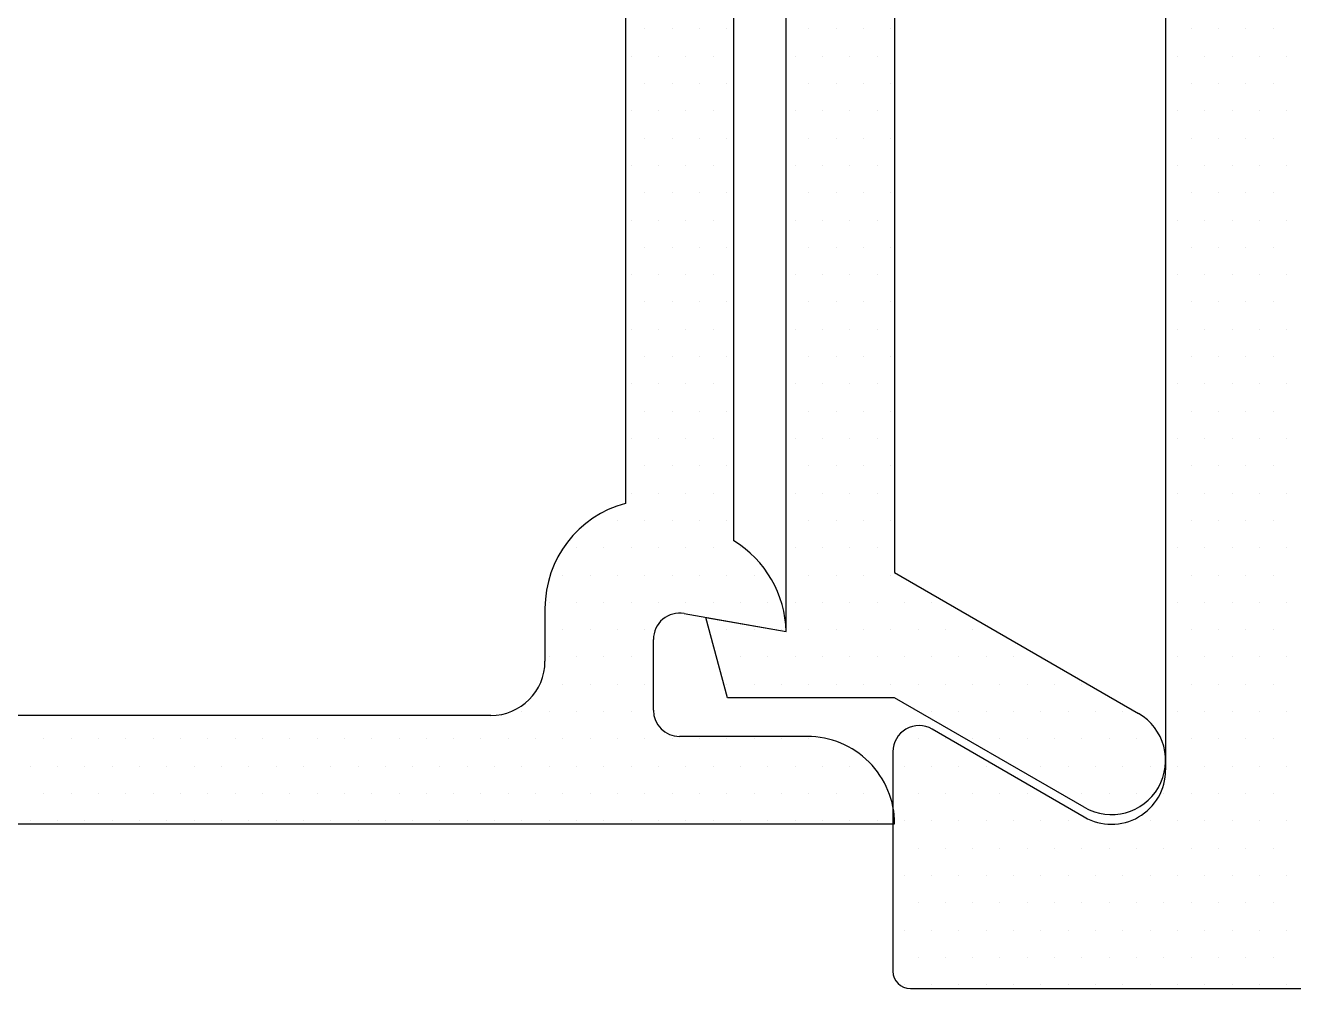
# Model space of a CAD drawing. Header units: inches. Extents: x 3.8 to 36.3, y 0.9 to 43.6.
# Drawn here: x 23.884 to 24.609, y 7.665 to 8.216 of the extents above; entities that cross this region are included whole.
import ezdxf

# ---------------------------------------------------------------- set-up
doc = ezdxf.new("R2010")
doc.units = ezdxf.units.IN
doc.header["$MEASUREMENT"] = 0
doc.layers.add('R-SWTS-DET1', color=1, linetype='Continuous')
doc.layers.add('R-SWTS-PAT1', color=5, linetype='Continuous')

msp = doc.modelspace()

# ---------------------------------------------------------------- linework, layer by layer
at = {"layer": 'R-SWTS-DET1', "lineweight": 30}
for p, q in [((24.53605, 9.28947), (24.53605, 7.78967)), ((24.31905, 7.86886), (24.31905, 8.50968)), ((24.38105, 8.50968), (24.38105, 7.90257)), ((24.28905, 7.92086), (24.28905, 8.31586)), ((24.22705, 8.3077), (24.22705, 7.94216)), ((24.38105, 7.90257), (24.52055, 7.82203)), ((24.18105, 7.88226), (24.18105, 7.85186)), ((24.26065, 7.87916), (24.31905, 7.86886)), ((24.28537, 7.83097), (24.27305, 7.87697)), ((24.27305, 7.87697), (24.31905, 7.86886)), ((24.24305, 7.82386), (24.24305, 7.86439)), ((24.38105, 7.83097), (24.28537, 7.83097)), ((24.48955, 7.76833), (24.38105, 7.83097)), ((24.15005, 7.82086), (23.74305, 7.82086)), ((24.48955, 7.76277), (24.40255, 7.81307)), ((24.33105, 7.80886), (24.25805, 7.80886)), ((24.38005, 7.80007), (24.38005, 7.67457)), ((23.38105, 7.75886), (24.38105, 7.75886)), ((24.39005, 7.66457), (26.47405, 7.66457))]:
    msp.add_line(p, q, dxfattribs=at)
for centre, radius, start, end in [((24.24304, 7.88227), 0.06199, 104.94933, 180.00258), ((24.25577, 7.86701), 0.06331, 1.68019, 58.28389), ((24.25805, 7.86439), 0.015, 80.00012, 179.99989), ((24.15005, 7.85186), 0.031, 270.00003, 0.00002), ((24.25805, 7.82386), 0.015, 180, 270), ((24.50505, 7.79518), 0.031, 239.99999, 59.99999), ((24.39505, 7.80008), 0.015, 60.00001, 180.03673), ((24.33105, 7.75886), 0.05, 360, 90.00002), ((24.50505, 7.78962), 0.031, 240.00005, 0.09825), ((24.39005, 7.67457), 0.01, 180, 270)]:
    msp.add_arc(centre, radius, start, end, dxfattribs=at)
at = {"layer": 'R-SWTS-PAT1'}
for p, q in [((24.23818, 8.21371), (24.23818, 8.21371)), ((24.2538, 8.21371), (24.2538, 8.21371)), ((24.26943, 8.21371), (24.26943, 8.21371)), ((24.28505, 8.21371), (24.28505, 8.21371)), ((24.33193, 8.21371), (24.33193, 8.21371)), ((24.34755, 8.21371), (24.34755, 8.21371)), ((24.36318, 8.21371), (24.36318, 8.21371)), ((24.3788, 8.21371), (24.3788, 8.21371)), ((24.55068, 8.21371), (24.55068, 8.21371)), ((24.5663, 8.21371), (24.5663, 8.21371)), ((24.58193, 8.21371), (24.58193, 8.21371)), ((24.59755, 8.21371), (24.59755, 8.21371)), ((24.23036, 8.19808), (24.23036, 8.19808)), ((24.24599, 8.19808), (24.24599, 8.19808)), ((24.26161, 8.19808), (24.26161, 8.19808)), ((24.27724, 8.19808), (24.27724, 8.19808)), ((24.32411, 8.19808), (24.32411, 8.19808)), ((24.33974, 8.19808), (24.33974, 8.19808)), ((24.35536, 8.19808), (24.35536, 8.19808)), ((24.37099, 8.19808), (24.37099, 8.19808)), ((24.54286, 8.19808), (24.54286, 8.19808)), ((24.55849, 8.19808), (24.55849, 8.19808)), ((24.57411, 8.19808), (24.57411, 8.19808)), ((24.58974, 8.19808), (24.58974, 8.19808)), ((24.60536, 8.19808), (24.60536, 8.19808)), ((24.23818, 8.18246), (24.23818, 8.18246)), ((24.2538, 8.18246), (24.2538, 8.18246)), ((24.26943, 8.18246), (24.26943, 8.18246)), ((24.28505, 8.18246), (24.28505, 8.18246)), ((24.33193, 8.18246), (24.33193, 8.18246)), ((24.34755, 8.18246), (24.34755, 8.18246)), ((24.36318, 8.18246), (24.36318, 8.18246)), ((24.3788, 8.18246), (24.3788, 8.18246)), ((24.55068, 8.18246), (24.55068, 8.18246)), ((24.5663, 8.18246), (24.5663, 8.18246)), ((24.58193, 8.18246), (24.58193, 8.18246)), ((24.59755, 8.18246), (24.59755, 8.18246)), ((24.23036, 8.16683), (24.23036, 8.16683)), ((24.24599, 8.16683), (24.24599, 8.16683)), ((24.26161, 8.16683), (24.26161, 8.16683)), ((24.27724, 8.16683), (24.27724, 8.16683)), ((24.32411, 8.16683), (24.32411, 8.16683)), ((24.33974, 8.16683), (24.33974, 8.16683)), ((24.35536, 8.16683), (24.35536, 8.16683)), ((24.37099, 8.16683), (24.37099, 8.16683)), ((24.54286, 8.16683), (24.54286, 8.16683)), ((24.55849, 8.16683), (24.55849, 8.16683)), ((24.57411, 8.16683), (24.57411, 8.16683)), ((24.58974, 8.16683), (24.58974, 8.16683)), ((24.60536, 8.16683), (24.60536, 8.16683)), ((24.23818, 8.15121), (24.23818, 8.15121)), ((24.2538, 8.15121), (24.2538, 8.15121)), ((24.26943, 8.15121), (24.26943, 8.15121)), ((24.28505, 8.15121), (24.28505, 8.15121)), ((24.33193, 8.15121), (24.33193, 8.15121)), ((24.34755, 8.15121), (24.34755, 8.15121)), ((24.36318, 8.15121), (24.36318, 8.15121)), ((24.3788, 8.15121), (24.3788, 8.15121)), ((24.55068, 8.15121), (24.55068, 8.15121)), ((24.5663, 8.15121), (24.5663, 8.15121)), ((24.58193, 8.15121), (24.58193, 8.15121)), ((24.59755, 8.15121), (24.59755, 8.15121)), ((24.23036, 8.13558), (24.23036, 8.13558)), ((24.24599, 8.13558), (24.24599, 8.13558)), ((24.26161, 8.13558), (24.26161, 8.13558)), ((24.27724, 8.13558), (24.27724, 8.13558)), ((24.32411, 8.13558), (24.32411, 8.13558)), ((24.33974, 8.13558), (24.33974, 8.13558)), ((24.35536, 8.13558), (24.35536, 8.13558)), ((24.37099, 8.13558), (24.37099, 8.13558)), ((24.54286, 8.13558), (24.54286, 8.13558)), ((24.55849, 8.13558), (24.55849, 8.13558)), ((24.57411, 8.13558), (24.57411, 8.13558)), ((24.58974, 8.13558), (24.58974, 8.13558)), ((24.60536, 8.13558), (24.60536, 8.13558)), ((24.23818, 8.11996), (24.23818, 8.11996)), ((24.2538, 8.11996), (24.2538, 8.11996)), ((24.26943, 8.11996), (24.26943, 8.11996)), ((24.28505, 8.11996), (24.28505, 8.11996)), ((24.33193, 8.11996), (24.33193, 8.11996)), ((24.34755, 8.11996), (24.34755, 8.11996)), ((24.36318, 8.11996), (24.36318, 8.11996)), ((24.3788, 8.11996), (24.3788, 8.11996)), ((24.55068, 8.11996), (24.55068, 8.11996)), ((24.5663, 8.11996), (24.5663, 8.11996)), ((24.58193, 8.11996), (24.58193, 8.11996)), ((24.59755, 8.11996), (24.59755, 8.11996)), ((24.23036, 8.10433), (24.23036, 8.10433)), ((24.24599, 8.10433), (24.24599, 8.10433)), ((24.26161, 8.10433), (24.26161, 8.10433)), ((24.27724, 8.10433), (24.27724, 8.10433)), ((24.32411, 8.10433), (24.32411, 8.10433)), ((24.33974, 8.10433), (24.33974, 8.10433)), ((24.35536, 8.10433), (24.35536, 8.10433)), ((24.37099, 8.10433), (24.37099, 8.10433)), ((24.54286, 8.10433), (24.54286, 8.10433)), ((24.55849, 8.10433), (24.55849, 8.10433)), ((24.57411, 8.10433), (24.57411, 8.10433)), ((24.58974, 8.10433), (24.58974, 8.10433)), ((24.60536, 8.10433), (24.60536, 8.10433)), ((24.23818, 8.08871), (24.23818, 8.08871)), ((24.2538, 8.08871), (24.2538, 8.08871)), ((24.26943, 8.08871), (24.26943, 8.08871)), ((24.28505, 8.08871), (24.28505, 8.08871)), ((24.33193, 8.08871), (24.33193, 8.08871)), ((24.34755, 8.08871), (24.34755, 8.08871)), ((24.36318, 8.08871), (24.36318, 8.08871)), ((24.3788, 8.08871), (24.3788, 8.08871)), ((24.55068, 8.08871), (24.55068, 8.08871)), ((24.5663, 8.08871), (24.5663, 8.08871)), ((24.58193, 8.08871), (24.58193, 8.08871)), ((24.59755, 8.08871), (24.59755, 8.08871)), ((24.23036, 8.07308), (24.23036, 8.07308)), ((24.24599, 8.07308), (24.24599, 8.07308)), ((24.26161, 8.07308), (24.26161, 8.07308)), ((24.27724, 8.07308), (24.27724, 8.07308)), ((24.32411, 8.07308), (24.32411, 8.07308)), ((24.33974, 8.07308), (24.33974, 8.07308)), ((24.35536, 8.07308), (24.35536, 8.07308)), ((24.37099, 8.07308), (24.37099, 8.07308)), ((24.54286, 8.07308), (24.54286, 8.07308)), ((24.55849, 8.07308), (24.55849, 8.07308)), ((24.57411, 8.07308), (24.57411, 8.07308)), ((24.58974, 8.07308), (24.58974, 8.07308)), ((24.60536, 8.07308), (24.60536, 8.07308)), ((24.23818, 8.05746), (24.23818, 8.05746)), ((24.2538, 8.05746), (24.2538, 8.05746)), ((24.26943, 8.05746), (24.26943, 8.05746)), ((24.28505, 8.05746), (24.28505, 8.05746)), ((24.33193, 8.05746), (24.33193, 8.05746)), ((24.34755, 8.05746), (24.34755, 8.05746)), ((24.36318, 8.05746), (24.36318, 8.05746)), ((24.3788, 8.05746), (24.3788, 8.05746)), ((24.55068, 8.05746), (24.55068, 8.05746)), ((24.5663, 8.05746), (24.5663, 8.05746)), ((24.58193, 8.05746), (24.58193, 8.05746)), ((24.59755, 8.05746), (24.59755, 8.05746)), ((24.23036, 8.04183), (24.23036, 8.04183)), ((24.24599, 8.04183), (24.24599, 8.04183)), ((24.26161, 8.04183), (24.26161, 8.04183)), ((24.27724, 8.04183), (24.27724, 8.04183)), ((24.32411, 8.04183), (24.32411, 8.04183)), ((24.33974, 8.04183), (24.33974, 8.04183)), ((24.35536, 8.04183), (24.35536, 8.04183)), ((24.37099, 8.04183), (24.37099, 8.04183)), ((24.54286, 8.04183), (24.54286, 8.04183)), ((24.55849, 8.04183), (24.55849, 8.04183)), ((24.57411, 8.04183), (24.57411, 8.04183)), ((24.58974, 8.04183), (24.58974, 8.04183)), ((24.60536, 8.04183), (24.60536, 8.04183)), ((24.23818, 8.02621), (24.23818, 8.02621)), ((24.2538, 8.02621), (24.2538, 8.02621)), ((24.26943, 8.02621), (24.26943, 8.02621)), ((24.28505, 8.02621), (24.28505, 8.02621)), ((24.33193, 8.02621), (24.33193, 8.02621)), ((24.34755, 8.02621), (24.34755, 8.02621)), ((24.36318, 8.02621), (24.36318, 8.02621)), ((24.3788, 8.02621), (24.3788, 8.02621)), ((24.55068, 8.02621), (24.55068, 8.02621)), ((24.5663, 8.02621), (24.5663, 8.02621)), ((24.58193, 8.02621), (24.58193, 8.02621)), ((24.59755, 8.02621), (24.59755, 8.02621)), ((24.23036, 8.01058), (24.23036, 8.01058)), ((24.24599, 8.01058), (24.24599, 8.01058)), ((24.26161, 8.01058), (24.26161, 8.01058)), ((24.27724, 8.01058), (24.27724, 8.01058)), ((24.32411, 8.01058), (24.32411, 8.01058)), ((24.33974, 8.01058), (24.33974, 8.01058)), ((24.35536, 8.01058), (24.35536, 8.01058)), ((24.37099, 8.01058), (24.37099, 8.01058)), ((24.54286, 8.01058), (24.54286, 8.01058)), ((24.55849, 8.01058), (24.55849, 8.01058)), ((24.57411, 8.01058), (24.57411, 8.01058)), ((24.58974, 8.01058), (24.58974, 8.01058)), ((24.60536, 8.01058), (24.60536, 8.01058)), ((24.23818, 7.99496), (24.23818, 7.99496)), ((24.2538, 7.99496), (24.2538, 7.99496)), ((24.26943, 7.99496), (24.26943, 7.99496)), ((24.28505, 7.99496), (24.28505, 7.99496)), ((24.33193, 7.99496), (24.33193, 7.99496)), ((24.34755, 7.99496), (24.34755, 7.99496)), ((24.36318, 7.99496), (24.36318, 7.99496)), ((24.3788, 7.99496), (24.3788, 7.99496)), ((24.55068, 7.99496), (24.55068, 7.99496)), ((24.5663, 7.99496), (24.5663, 7.99496)), ((24.58193, 7.99496), (24.58193, 7.99496)), ((24.59755, 7.99496), (24.59755, 7.99496)), ((24.23036, 7.97933), (24.23036, 7.97933)), ((24.24599, 7.97933), (24.24599, 7.97933)), ((24.26161, 7.97933), (24.26161, 7.97933)), ((24.27724, 7.97933), (24.27724, 7.97933)), ((24.32411, 7.97933), (24.32411, 7.97933)), ((24.33974, 7.97933), (24.33974, 7.97933)), ((24.35536, 7.97933), (24.35536, 7.97933)), ((24.37099, 7.97933), (24.37099, 7.97933)), ((24.54286, 7.97933), (24.54286, 7.97933)), ((24.55849, 7.97933), (24.55849, 7.97933)), ((24.57411, 7.97933), (24.57411, 7.97933)), ((24.58974, 7.97933), (24.58974, 7.97933)), ((24.60536, 7.97933), (24.60536, 7.97933)), ((24.23818, 7.96371), (24.23818, 7.96371)), ((24.2538, 7.96371), (24.2538, 7.96371)), ((24.26943, 7.96371), (24.26943, 7.96371)), ((24.28505, 7.96371), (24.28505, 7.96371)), ((24.33193, 7.96371), (24.33193, 7.96371)), ((24.34755, 7.96371), (24.34755, 7.96371)), ((24.36318, 7.96371), (24.36318, 7.96371)), ((24.3788, 7.96371), (24.3788, 7.96371)), ((24.55068, 7.96371), (24.55068, 7.96371)), ((24.5663, 7.96371), (24.5663, 7.96371)), ((24.58193, 7.96371), (24.58193, 7.96371)), ((24.59755, 7.96371), (24.59755, 7.96371)), ((24.23036, 7.94808), (24.23036, 7.94808)), ((24.24599, 7.94808), (24.24599, 7.94808)), ((24.26161, 7.94808), (24.26161, 7.94808)), ((24.27724, 7.94808), (24.27724, 7.94808)), ((24.32411, 7.94808), (24.32411, 7.94808)), ((24.33974, 7.94808), (24.33974, 7.94808)), ((24.35536, 7.94808), (24.35536, 7.94808)), ((24.37099, 7.94808), (24.37099, 7.94808)), ((24.54286, 7.94808), (24.54286, 7.94808)), ((24.55849, 7.94808), (24.55849, 7.94808)), ((24.57411, 7.94808), (24.57411, 7.94808)), ((24.58974, 7.94808), (24.58974, 7.94808)), ((24.60536, 7.94808), (24.60536, 7.94808)), ((24.20693, 7.93246), (24.20693, 7.93246)), ((24.22255, 7.93246), (24.22255, 7.93246)), ((24.23818, 7.93246), (24.23818, 7.93246)), ((24.2538, 7.93246), (24.2538, 7.93246)), ((24.26943, 7.93246), (24.26943, 7.93246)), ((24.28505, 7.93246), (24.28505, 7.93246)), ((24.33193, 7.93246), (24.33193, 7.93246)), ((24.34755, 7.93246), (24.34755, 7.93246)), ((24.36318, 7.93246), (24.36318, 7.93246)), ((24.3788, 7.93246), (24.3788, 7.93246)), ((24.55068, 7.93246), (24.55068, 7.93246)), ((24.5663, 7.93246), (24.5663, 7.93246)), ((24.58193, 7.93246), (24.58193, 7.93246)), ((24.59755, 7.93246), (24.59755, 7.93246)), ((24.19911, 7.91683), (24.19911, 7.91683)), ((24.21474, 7.91683), (24.21474, 7.91683)), ((24.23036, 7.91683), (24.23036, 7.91683)), ((24.24599, 7.91683), (24.24599, 7.91683)), ((24.26161, 7.91683), (24.26161, 7.91683)), ((24.27724, 7.91683), (24.27724, 7.91683)), ((24.29286, 7.91683), (24.29286, 7.91683)), ((24.32411, 7.91683), (24.32411, 7.91683)), ((24.33974, 7.91683), (24.33974, 7.91683)), ((24.35536, 7.91683), (24.35536, 7.91683)), ((24.37099, 7.91683), (24.37099, 7.91683)), ((24.54286, 7.91683), (24.54286, 7.91683)), ((24.55849, 7.91683), (24.55849, 7.91683)), ((24.57411, 7.91683), (24.57411, 7.91683)), ((24.58974, 7.91683), (24.58974, 7.91683)), ((24.60536, 7.91683), (24.60536, 7.91683)), ((24.1913, 7.90121), (24.1913, 7.90121)), ((24.20693, 7.90121), (24.20693, 7.90121)), ((24.22255, 7.90121), (24.22255, 7.90121)), ((24.23818, 7.90121), (24.23818, 7.90121)), ((24.2538, 7.90121), (24.2538, 7.90121)), ((24.26943, 7.90121), (24.26943, 7.90121)), ((24.28505, 7.90121), (24.28505, 7.90121)), ((24.30068, 7.90121), (24.30068, 7.90121)), ((24.33193, 7.90121), (24.33193, 7.90121)), ((24.34755, 7.90121), (24.34755, 7.90121)), ((24.36318, 7.90121), (24.36318, 7.90121)), ((24.3788, 7.90121), (24.3788, 7.90121)), ((24.55068, 7.90121), (24.55068, 7.90121)), ((24.5663, 7.90121), (24.5663, 7.90121)), ((24.58193, 7.90121), (24.58193, 7.90121)), ((24.59755, 7.90121), (24.59755, 7.90121)), ((24.18349, 7.88558), (24.18349, 7.88558)), ((24.19911, 7.88558), (24.19911, 7.88558)), ((24.21474, 7.88558), (24.21474, 7.88558)), ((24.23036, 7.88558), (24.23036, 7.88558)), ((24.24599, 7.88558), (24.24599, 7.88558)), ((24.26161, 7.88558), (24.26161, 7.88558)), ((24.27724, 7.88558), (24.27724, 7.88558)), ((24.29286, 7.88558), (24.29286, 7.88558)), ((24.30849, 7.88558), (24.30849, 7.88558)), ((24.32411, 7.88558), (24.32411, 7.88558)), ((24.33974, 7.88558), (24.33974, 7.88558)), ((24.35536, 7.88558), (24.35536, 7.88558)), ((24.37099, 7.88558), (24.37099, 7.88558)), ((24.38661, 7.88558), (24.38661, 7.88558)), ((24.40224, 7.88558), (24.40224, 7.88558)), ((24.54286, 7.88558), (24.54286, 7.88558)), ((24.55849, 7.88558), (24.55849, 7.88558)), ((24.57411, 7.88558), (24.57411, 7.88558)), ((24.58974, 7.88558), (24.58974, 7.88558)), ((24.60536, 7.88558), (24.60536, 7.88558)), ((24.1913, 7.86996), (24.1913, 7.86996)), ((24.20693, 7.86996), (24.20693, 7.86996)), ((24.22255, 7.86996), (24.22255, 7.86996)), ((24.23818, 7.86996), (24.23818, 7.86996)), ((24.28505, 7.86996), (24.28505, 7.86996)), ((24.30068, 7.86996), (24.30068, 7.86996)), ((24.3163, 7.86996), (24.3163, 7.86996)), ((24.33193, 7.86996), (24.33193, 7.86996)), ((24.34755, 7.86996), (24.34755, 7.86996)), ((24.36318, 7.86996), (24.36318, 7.86996)), ((24.3788, 7.86996), (24.3788, 7.86996)), ((24.39443, 7.86996), (24.39443, 7.86996)), ((24.41005, 7.86996), (24.41005, 7.86996)), ((24.42568, 7.86996), (24.42568, 7.86996)), ((24.55068, 7.86996), (24.55068, 7.86996)), ((24.5663, 7.86996), (24.5663, 7.86996)), ((24.58193, 7.86996), (24.58193, 7.86996)), ((24.59755, 7.86996), (24.59755, 7.86996)), ((24.18349, 7.85433), (24.18349, 7.85433)), ((24.19911, 7.85433), (24.19911, 7.85433)), ((24.21474, 7.85433), (24.21474, 7.85433)), ((24.23036, 7.85433), (24.23036, 7.85433)), ((24.29286, 7.85433), (24.29286, 7.85433)), ((24.30849, 7.85433), (24.30849, 7.85433)), ((24.32411, 7.85433), (24.32411, 7.85433)), ((24.33974, 7.85433), (24.33974, 7.85433)), ((24.35536, 7.85433), (24.35536, 7.85433)), ((24.37099, 7.85433), (24.37099, 7.85433)), ((24.38661, 7.85433), (24.38661, 7.85433)), ((24.40224, 7.85433), (24.40224, 7.85433)), ((24.41786, 7.85433), (24.41786, 7.85433)), ((24.43349, 7.85433), (24.43349, 7.85433)), ((24.44911, 7.85433), (24.44911, 7.85433)), ((24.54286, 7.85433), (24.54286, 7.85433)), ((24.55849, 7.85433), (24.55849, 7.85433)), ((24.57411, 7.85433), (24.57411, 7.85433)), ((24.58974, 7.85433), (24.58974, 7.85433)), ((24.60536, 7.85433), (24.60536, 7.85433)), ((24.1913, 7.83871), (24.1913, 7.83871)), ((24.20693, 7.83871), (24.20693, 7.83871)), ((24.22255, 7.83871), (24.22255, 7.83871)), ((24.23818, 7.83871), (24.23818, 7.83871)), ((24.28505, 7.83871), (24.28505, 7.83871)), ((24.30068, 7.83871), (24.30068, 7.83871)), ((24.3163, 7.83871), (24.3163, 7.83871)), ((24.33193, 7.83871), (24.33193, 7.83871)), ((24.34755, 7.83871), (24.34755, 7.83871)), ((24.36318, 7.83871), (24.36318, 7.83871)), ((24.3788, 7.83871), (24.3788, 7.83871)), ((24.39443, 7.83871), (24.39443, 7.83871)), ((24.41005, 7.83871), (24.41005, 7.83871)), ((24.42568, 7.83871), (24.42568, 7.83871)), ((24.4413, 7.83871), (24.4413, 7.83871)), ((24.45693, 7.83871), (24.45693, 7.83871)), ((24.47255, 7.83871), (24.47255, 7.83871)), ((24.48818, 7.83871), (24.48818, 7.83871)), ((24.55068, 7.83871), (24.55068, 7.83871)), ((24.5663, 7.83871), (24.5663, 7.83871)), ((24.58193, 7.83871), (24.58193, 7.83871)), ((24.59755, 7.83871), (24.59755, 7.83871)), ((24.16786, 7.82308), (24.16786, 7.82308)), ((24.18349, 7.82308), (24.18349, 7.82308)), ((24.19911, 7.82308), (24.19911, 7.82308)), ((24.21474, 7.82308), (24.21474, 7.82308)), ((24.23036, 7.82308), (24.23036, 7.82308)), ((24.40224, 7.82308), (24.40224, 7.82308)), ((24.41786, 7.82308), (24.41786, 7.82308)), ((24.43349, 7.82308), (24.43349, 7.82308)), ((24.44911, 7.82308), (24.44911, 7.82308)), ((24.46474, 7.82308), (24.46474, 7.82308)), ((24.48036, 7.82308), (24.48036, 7.82308)), ((24.49599, 7.82308), (24.49599, 7.82308)), ((24.51161, 7.82308), (24.51161, 7.82308)), ((24.54286, 7.82308), (24.54286, 7.82308)), ((24.55849, 7.82308), (24.55849, 7.82308)), ((24.57411, 7.82308), (24.57411, 7.82308)), ((24.58974, 7.82308), (24.58974, 7.82308)), ((24.60536, 7.82308), (24.60536, 7.82308)), ((23.89443, 7.80746), (23.89443, 7.80746)), ((23.91005, 7.80746), (23.91005, 7.80746)), ((23.92568, 7.80746), (23.92568, 7.80746)), ((23.9413, 7.80746), (23.9413, 7.80746)), ((23.95693, 7.80746), (23.95693, 7.80746)), ((23.97255, 7.80746), (23.97255, 7.80746)), ((23.98818, 7.80746), (23.98818, 7.80746)), ((24.0038, 7.80746), (24.0038, 7.80746)), ((24.01943, 7.80746), (24.01943, 7.80746)), ((24.03505, 7.80746), (24.03505, 7.80746)), ((24.05068, 7.80746), (24.05068, 7.80746)), ((24.0663, 7.80746), (24.0663, 7.80746)), ((24.08193, 7.80746), (24.08193, 7.80746)), ((24.09755, 7.80746), (24.09755, 7.80746)), ((24.11318, 7.80746), (24.11318, 7.80746)), ((24.1288, 7.80746), (24.1288, 7.80746)), ((24.14443, 7.80746), (24.14443, 7.80746)), ((24.16005, 7.80746), (24.16005, 7.80746)), ((24.17568, 7.80746), (24.17568, 7.80746)), ((24.1913, 7.80746), (24.1913, 7.80746)), ((24.20693, 7.80746), (24.20693, 7.80746)), ((24.22255, 7.80746), (24.22255, 7.80746)), ((24.23818, 7.80746), (24.23818, 7.80746)), ((24.2538, 7.80746), (24.2538, 7.80746)), ((24.26943, 7.80746), (24.26943, 7.80746)), ((24.28505, 7.80746), (24.28505, 7.80746)), ((24.30068, 7.80746), (24.30068, 7.80746)), ((24.3163, 7.80746), (24.3163, 7.80746)), ((24.33193, 7.80746), (24.33193, 7.80746)), ((24.39443, 7.80746), (24.39443, 7.80746)), ((24.41005, 7.80746), (24.41005, 7.80746)), ((24.42568, 7.80746), (24.42568, 7.80746)), ((24.4413, 7.80746), (24.4413, 7.80746)), ((24.45693, 7.80746), (24.45693, 7.80746)), ((24.47255, 7.80746), (24.47255, 7.80746)), ((24.48818, 7.80746), (24.48818, 7.80746)), ((24.5038, 7.80746), (24.5038, 7.80746)), ((24.51943, 7.80746), (24.51943, 7.80746)), ((24.55068, 7.80746), (24.55068, 7.80746)), ((24.5663, 7.80746), (24.5663, 7.80746)), ((24.58193, 7.80746), (24.58193, 7.80746)), ((24.59755, 7.80746), (24.59755, 7.80746)), ((23.88661, 7.79183), (23.88661, 7.79183)), ((23.90224, 7.79183), (23.90224, 7.79183)), ((23.91786, 7.79183), (23.91786, 7.79183)), ((23.93349, 7.79183), (23.93349, 7.79183)), ((23.94911, 7.79183), (23.94911, 7.79183)), ((23.96474, 7.79183), (23.96474, 7.79183)), ((23.98036, 7.79183), (23.98036, 7.79183)), ((23.99599, 7.79183), (23.99599, 7.79183)), ((24.01161, 7.79183), (24.01161, 7.79183)), ((24.02724, 7.79183), (24.02724, 7.79183)), ((24.04286, 7.79183), (24.04286, 7.79183)), ((24.05849, 7.79183), (24.05849, 7.79183)), ((24.07411, 7.79183), (24.07411, 7.79183)), ((24.08974, 7.79183), (24.08974, 7.79183)), ((24.10536, 7.79183), (24.10536, 7.79183)), ((24.12099, 7.79183), (24.12099, 7.79183)), ((24.13661, 7.79183), (24.13661, 7.79183)), ((24.15224, 7.79183), (24.15224, 7.79183)), ((24.16786, 7.79183), (24.16786, 7.79183)), ((24.18349, 7.79183), (24.18349, 7.79183)), ((24.19911, 7.79183), (24.19911, 7.79183)), ((24.21474, 7.79183), (24.21474, 7.79183)), ((24.23036, 7.79183), (24.23036, 7.79183)), ((24.24599, 7.79183), (24.24599, 7.79183)), ((24.26161, 7.79183), (24.26161, 7.79183)), ((24.27724, 7.79183), (24.27724, 7.79183)), ((24.29286, 7.79183), (24.29286, 7.79183)), ((24.30849, 7.79183), (24.30849, 7.79183)), ((24.32411, 7.79183), (24.32411, 7.79183)), ((24.33974, 7.79183), (24.33974, 7.79183)), ((24.35536, 7.79183), (24.35536, 7.79183)), ((24.38661, 7.79183), (24.38661, 7.79183)), ((24.40224, 7.79183), (24.40224, 7.79183)), ((24.41786, 7.79183), (24.41786, 7.79183)), ((24.43349, 7.79183), (24.43349, 7.79183)), ((24.44911, 7.79183), (24.44911, 7.79183)), ((24.46474, 7.79183), (24.46474, 7.79183)), ((24.48036, 7.79183), (24.48036, 7.79183)), ((24.49599, 7.79183), (24.49599, 7.79183)), ((24.51161, 7.79183), (24.51161, 7.79183)), ((24.52724, 7.79183), (24.52724, 7.79183)), ((24.54286, 7.79183), (24.54286, 7.79183)), ((24.55849, 7.79183), (24.55849, 7.79183)), ((24.57411, 7.79183), (24.57411, 7.79183)), ((24.58974, 7.79183), (24.58974, 7.79183)), ((24.60536, 7.79183), (24.60536, 7.79183)), ((23.89443, 7.77621), (23.89443, 7.77621)), ((23.91005, 7.77621), (23.91005, 7.77621)), ((23.92568, 7.77621), (23.92568, 7.77621)), ((23.9413, 7.77621), (23.9413, 7.77621)), ((23.95693, 7.77621), (23.95693, 7.77621)), ((23.97255, 7.77621), (23.97255, 7.77621)), ((23.98818, 7.77621), (23.98818, 7.77621)), ((24.0038, 7.77621), (24.0038, 7.77621)), ((24.01943, 7.77621), (24.01943, 7.77621)), ((24.03505, 7.77621), (24.03505, 7.77621)), ((24.05068, 7.77621), (24.05068, 7.77621)), ((24.0663, 7.77621), (24.0663, 7.77621)), ((24.08193, 7.77621), (24.08193, 7.77621)), ((24.09755, 7.77621), (24.09755, 7.77621)), ((24.11318, 7.77621), (24.11318, 7.77621)), ((24.1288, 7.77621), (24.1288, 7.77621)), ((24.14443, 7.77621), (24.14443, 7.77621)), ((24.16005, 7.77621), (24.16005, 7.77621)), ((24.17568, 7.77621), (24.17568, 7.77621)), ((24.1913, 7.77621), (24.1913, 7.77621)), ((24.20693, 7.77621), (24.20693, 7.77621)), ((24.22255, 7.77621), (24.22255, 7.77621)), ((24.23818, 7.77621), (24.23818, 7.77621)), ((24.2538, 7.77621), (24.2538, 7.77621)), ((24.26943, 7.77621), (24.26943, 7.77621)), ((24.28505, 7.77621), (24.28505, 7.77621)), ((24.30068, 7.77621), (24.30068, 7.77621)), ((24.3163, 7.77621), (24.3163, 7.77621)), ((24.33193, 7.77621), (24.33193, 7.77621)), ((24.34755, 7.77621), (24.34755, 7.77621)), ((24.36318, 7.77621), (24.36318, 7.77621)), ((24.39443, 7.77621), (24.39443, 7.77621)), ((24.41005, 7.77621), (24.41005, 7.77621)), ((24.42568, 7.77621), (24.42568, 7.77621)), ((24.4413, 7.77621), (24.4413, 7.77621)), ((24.45693, 7.77621), (24.45693, 7.77621)), ((24.48818, 7.77621), (24.48818, 7.77621)), ((24.5038, 7.77621), (24.5038, 7.77621)), ((24.51943, 7.77621), (24.51943, 7.77621)), ((24.53505, 7.77621), (24.53505, 7.77621)), ((24.55068, 7.77621), (24.55068, 7.77621)), ((24.5663, 7.77621), (24.5663, 7.77621)), ((24.58193, 7.77621), (24.58193, 7.77621)), ((24.59755, 7.77621), (24.59755, 7.77621)), ((23.88661, 7.76058), (23.88661, 7.76058)), ((23.90224, 7.76058), (23.90224, 7.76058)), ((23.91786, 7.76058), (23.91786, 7.76058)), ((23.93349, 7.76058), (23.93349, 7.76058)), ((23.94911, 7.76058), (23.94911, 7.76058)), ((23.96474, 7.76058), (23.96474, 7.76058)), ((23.98036, 7.76058), (23.98036, 7.76058)), ((23.99599, 7.76058), (23.99599, 7.76058)), ((24.01161, 7.76058), (24.01161, 7.76058)), ((24.02724, 7.76058), (24.02724, 7.76058)), ((24.04286, 7.76058), (24.04286, 7.76058)), ((24.05849, 7.76058), (24.05849, 7.76058)), ((24.07411, 7.76058), (24.07411, 7.76058)), ((24.08974, 7.76058), (24.08974, 7.76058)), ((24.10536, 7.76058), (24.10536, 7.76058)), ((24.12099, 7.76058), (24.12099, 7.76058)), ((24.13661, 7.76058), (24.13661, 7.76058)), ((24.15224, 7.76058), (24.15224, 7.76058)), ((24.16786, 7.76058), (24.16786, 7.76058)), ((24.18349, 7.76058), (24.18349, 7.76058)), ((24.19911, 7.76058), (24.19911, 7.76058)), ((24.21474, 7.76058), (24.21474, 7.76058)), ((24.23036, 7.76058), (24.23036, 7.76058)), ((24.24599, 7.76058), (24.24599, 7.76058)), ((24.26161, 7.76058), (24.26161, 7.76058)), ((24.27724, 7.76058), (24.27724, 7.76058)), ((24.29286, 7.76058), (24.29286, 7.76058)), ((24.30849, 7.76058), (24.30849, 7.76058)), ((24.32411, 7.76058), (24.32411, 7.76058)), ((24.33974, 7.76058), (24.33974, 7.76058)), ((24.35536, 7.76058), (24.35536, 7.76058)), ((24.37099, 7.76058), (24.37099, 7.76058)), ((24.38661, 7.76058), (24.38661, 7.76058)), ((24.40224, 7.76058), (24.40224, 7.76058)), ((24.41786, 7.76058), (24.41786, 7.76058)), ((24.43349, 7.76058), (24.43349, 7.76058)), ((24.44911, 7.76058), (24.44911, 7.76058)), ((24.46474, 7.76058), (24.46474, 7.76058)), ((24.48036, 7.76058), (24.48036, 7.76058)), ((24.52724, 7.76058), (24.52724, 7.76058)), ((24.54286, 7.76058), (24.54286, 7.76058)), ((24.55849, 7.76058), (24.55849, 7.76058)), ((24.57411, 7.76058), (24.57411, 7.76058)), ((24.58974, 7.76058), (24.58974, 7.76058)), ((24.60536, 7.76058), (24.60536, 7.76058)), ((24.39443, 7.74496), (24.39443, 7.74496)), ((24.41005, 7.74496), (24.41005, 7.74496)), ((24.42568, 7.74496), (24.42568, 7.74496)), ((24.4413, 7.74496), (24.4413, 7.74496)), ((24.45693, 7.74496), (24.45693, 7.74496)), ((24.47255, 7.74496), (24.47255, 7.74496)), ((24.48818, 7.74496), (24.48818, 7.74496)), ((24.5038, 7.74496), (24.5038, 7.74496)), ((24.51943, 7.74496), (24.51943, 7.74496)), ((24.53505, 7.74496), (24.53505, 7.74496)), ((24.55068, 7.74496), (24.55068, 7.74496)), ((24.5663, 7.74496), (24.5663, 7.74496)), ((24.58193, 7.74496), (24.58193, 7.74496)), ((24.59755, 7.74496), (24.59755, 7.74496)), ((24.38661, 7.72933), (24.38661, 7.72933)), ((24.40224, 7.72933), (24.40224, 7.72933)), ((24.41786, 7.72933), (24.41786, 7.72933)), ((24.43349, 7.72933), (24.43349, 7.72933)), ((24.44911, 7.72933), (24.44911, 7.72933)), ((24.46474, 7.72933), (24.46474, 7.72933)), ((24.48036, 7.72933), (24.48036, 7.72933)), ((24.49599, 7.72933), (24.49599, 7.72933)), ((24.51161, 7.72933), (24.51161, 7.72933)), ((24.52724, 7.72933), (24.52724, 7.72933)), ((24.54286, 7.72933), (24.54286, 7.72933)), ((24.55849, 7.72933), (24.55849, 7.72933)), ((24.57411, 7.72933), (24.57411, 7.72933)), ((24.58974, 7.72933), (24.58974, 7.72933)), ((24.60536, 7.72933), (24.60536, 7.72933)), ((24.39443, 7.71371), (24.39443, 7.71371)), ((24.41005, 7.71371), (24.41005, 7.71371)), ((24.42568, 7.71371), (24.42568, 7.71371)), ((24.4413, 7.71371), (24.4413, 7.71371)), ((24.45693, 7.71371), (24.45693, 7.71371)), ((24.47255, 7.71371), (24.47255, 7.71371)), ((24.48818, 7.71371), (24.48818, 7.71371)), ((24.5038, 7.71371), (24.5038, 7.71371)), ((24.51943, 7.71371), (24.51943, 7.71371)), ((24.53505, 7.71371), (24.53505, 7.71371)), ((24.55068, 7.71371), (24.55068, 7.71371)), ((24.5663, 7.71371), (24.5663, 7.71371)), ((24.58193, 7.71371), (24.58193, 7.71371)), ((24.59755, 7.71371), (24.59755, 7.71371)), ((24.38661, 7.69808), (24.38661, 7.69808)), ((24.40224, 7.69808), (24.40224, 7.69808)), ((24.41786, 7.69808), (24.41786, 7.69808)), ((24.43349, 7.69808), (24.43349, 7.69808)), ((24.44911, 7.69808), (24.44911, 7.69808)), ((24.46474, 7.69808), (24.46474, 7.69808)), ((24.48036, 7.69808), (24.48036, 7.69808)), ((24.49599, 7.69808), (24.49599, 7.69808)), ((24.51161, 7.69808), (24.51161, 7.69808)), ((24.52724, 7.69808), (24.52724, 7.69808)), ((24.54286, 7.69808), (24.54286, 7.69808)), ((24.55849, 7.69808), (24.55849, 7.69808)), ((24.57411, 7.69808), (24.57411, 7.69808)), ((24.58974, 7.69808), (24.58974, 7.69808)), ((24.60536, 7.69808), (24.60536, 7.69808)), ((24.39443, 7.68246), (24.39443, 7.68246)), ((24.41005, 7.68246), (24.41005, 7.68246)), ((24.42568, 7.68246), (24.42568, 7.68246)), ((24.4413, 7.68246), (24.4413, 7.68246)), ((24.45693, 7.68246), (24.45693, 7.68246)), ((24.47255, 7.68246), (24.47255, 7.68246)), ((24.48818, 7.68246), (24.48818, 7.68246)), ((24.5038, 7.68246), (24.5038, 7.68246)), ((24.51943, 7.68246), (24.51943, 7.68246)), ((24.53505, 7.68246), (24.53505, 7.68246)), ((24.55068, 7.68246), (24.55068, 7.68246)), ((24.5663, 7.68246), (24.5663, 7.68246)), ((24.58193, 7.68246), (24.58193, 7.68246)), ((24.59755, 7.68246), (24.59755, 7.68246)), ((24.38661, 7.66683), (24.38661, 7.66683)), ((24.40224, 7.66683), (24.40224, 7.66683)), ((24.41786, 7.66683), (24.41786, 7.66683)), ((24.43349, 7.66683), (24.43349, 7.66683)), ((24.44911, 7.66683), (24.44911, 7.66683)), ((24.46474, 7.66683), (24.46474, 7.66683)), ((24.48036, 7.66683), (24.48036, 7.66683)), ((24.49599, 7.66683), (24.49599, 7.66683)), ((24.51161, 7.66683), (24.51161, 7.66683)), ((24.52724, 7.66683), (24.52724, 7.66683)), ((24.54286, 7.66683), (24.54286, 7.66683)), ((24.55849, 7.66683), (24.55849, 7.66683)), ((24.57411, 7.66683), (24.57411, 7.66683)), ((24.58974, 7.66683), (24.58974, 7.66683)), ((24.60536, 7.66683), (24.60536, 7.66683))]:
    msp.add_line(p, q, dxfattribs=at)

doc.saveas('drawing.dxf')
